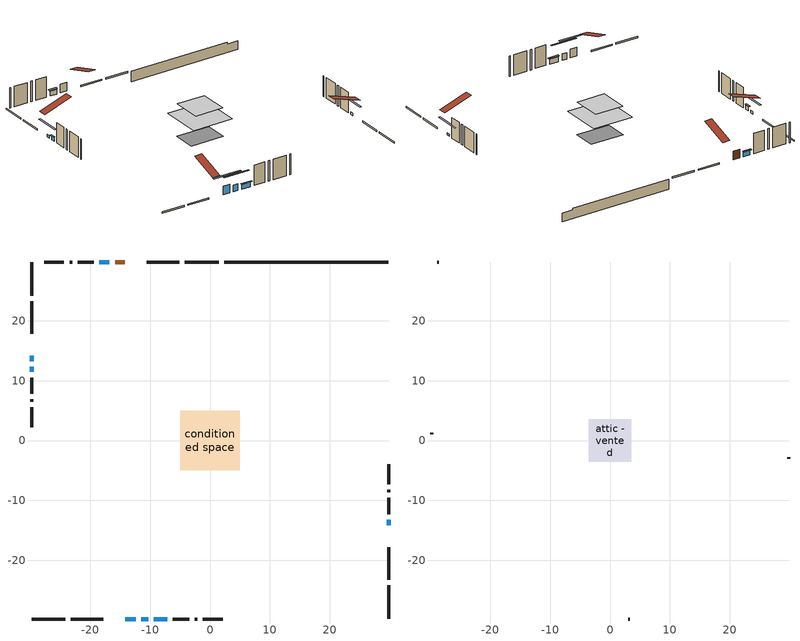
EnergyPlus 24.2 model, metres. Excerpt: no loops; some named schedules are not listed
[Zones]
conditioned space
 floor adiabatic (AdiabaticFloorConstruction): -4.97,-4.97 -4.97,4.97 4.97,4.97 4.97,-4.97 z3.05
 floor foundation (Slab1 construction): -4.11,-2.74 -4.11,2.74 4.11,2.74 4.11,-2.74 z-1.83
 wall outside (RimJoist1 construction): 1.46,29.82 -4.2,29.82 / -29.82,-29.82 -24.16,-29.82 / -29.82,29.82 -29.82,24.16 / 29.82,-29.82 29.82,-24.16 z0.61:0.91
 wall outside (RimJoist2 construction): -5.13,29.82 -10.54,29.82 / -23.23,-29.82 -17.82,-29.82 / -29.82,23.23 -29.82,17.82 / 29.82,-23.23 29.82,-17.82 z0.61:0.91
 wall outside (AdiabaticWallConstruction 1): -14.21,29.82 -15.87,29.82 z0.61:2.64
 wall outside (AdiabaticWallConstruction): -14.15,-29.82 -12.42,-29.82 z0.61:2.64; -29.82,14.15 -29.82,13.24 / 29.82,-14.15 29.82,-13.24 z0.61:1.17; -11.5,-29.82 -10.35,-29.82 z0.61:2.16; -16.8,29.82 -18.47,29.82 / -9.42,-29.82 -7.14,-29.82 z0.61:1.75; -29.82,12.31 -29.82,11.45 z0.61:1.55
 wall outside (Wall1 construction): -19.4,29.82 -22.12,29.82 / -6.21,-29.82 -3.49,-29.82 / -29.82,10.52 -29.82,7.8 / 29.82,-12.31 29.82,-9.59 z0.61:5.49
 wall outside (Wall2 construction): -23.05,29.82 -23.47,29.82 / -2.56,-29.82 -2.14,-29.82 / -29.82,6.87 -29.82,6.45 / 29.82,-8.66 29.82,-8.24 z0.61:5.49
 wall outside (Wall3 construction): -24.4,29.82 -27.71,29.82 / -1.21,-29.82 2.1,-29.82 / -29.82,5.52 -29.82,2.21 / 29.82,-7.31 29.82,-4 z0.61:5.49
 wall foundation (FoundationWall1 construction): 2.39,29.82,-1.83 2.39,29.82,0.61 27.08,29.82,0.61 27.08,29.82,0.24 29.82,29.82,0.24 29.82,29.82,-1.83
 window (WindowConstruction): -14.15,-29.82 -12.42,-29.82 z0.61:2.64
 window (WindowConstruction 6): -29.82,14.15 -29.82,13.24 z0.61:1.17
 window (WindowConstruction 1): -11.5,-29.82 -10.35,-29.82 z0.61:2.16
 window (WindowConstruction 2): -16.8,29.82 -18.47,29.82 z0.61:1.75
 window (WindowConstruction 3): -9.42,-29.82 -7.14,-29.82 z0.61:1.75
 window (WindowConstruction 4): -29.82,12.31 -29.82,11.45 z0.61:1.55
 window (WindowConstruction 5): 29.82,-14.15 29.82,-13.24 z0.61:1.17
 door (Door): -14.21,29.82 -15.87,29.82 z0.61:2.64
 ceiling adiabatic (AdiabaticFloorConstruction): 4.97,-4.97 4.97,4.97 -4.97,4.97 -4.97,-4.97 z3.05
attic - vented
 floor to conditioned space (Floor1 construction Reversed): -3.51,-3.51 -3.51,3.51 3.51,3.51 3.51,-3.51 z5.49
 wall outside (Wall4 construction): -28.64,29.82 -28.89,29.82 / 3.03,-29.82 3.28,-29.82 / -29.82,1.28 -29.82,1.03 / 29.82,-3.07 29.82,-2.82 z0.61:5.49
 roof outside (Roof1 construction): -13.28,29.82,5.49 -13.28,22.97,7.77 -11.47,22.97,7.77 -11.47,29.82,5.49; -15.08,-29.82,5.49 -15.08,-22.97,7.77 -16.89,-22.97,7.77 -16.89,-29.82,5.49; -29.82,15.08,5.49 -22.97,15.08,7.77 -22.97,16.89,7.77 -29.82,16.89,5.49; 29.82,-15.08,5.49 22.97,-15.08,7.77 22.97,-16.89,7.77 29.82,-16.89,5.49
shading: -9.79,-29.82 -16.79,-29.82 -16.79,-30.23 -9.79,-30.23 z5.28; -29.82,10.6 -29.82,16.79 -30.23,16.79 -30.23,10.6 z3.81; -7.71,-29.82 -14.14,-29.82 -14.14,-30.23 -7.71,-30.23 z4.8; -18.67,29.82 -16.6,29.82 -16.6,30.23 -18.67,30.23 z1.95; -6.94,-29.82 -9.62,-29.82 -9.62,-30.23 -6.94,-30.23 z1.95; -29.82,11.25 -29.82,12.51 -30.23,12.51 -30.23,11.25 z1.75; 29.82,-10.6 29.82,-16.79 30.23,-16.79 30.23,-10.6 z3.81
[Building]
Building 1: Terrain=Suburbs
[Site:Location]
London AP_ON: Latitude {deg}=43.03; Longitude {deg}=-81.15; Time Zone {hr}=-5; Elevation {m}=278; Keep Site Location Information=Yes
[Site:GroundTemperature:Shallow]
3.98693, 1.93205, 1.76749, 2.74264, 6.6573, 10.5537, 13.9317, 16.0716, 16.2534, 14.513, 11.2211, 7.44421
[Site:WaterMainsTemperature]
Calculation Method=Schedule; Temperature Schedule=mains temperature schedule
[Material] Roughness=Rough; Thermal Absorptance=0.9
Name | Thickness {m} | Conductivity {W/m-K} | Density {kg/m3} | Specific Heat {J/kg-K} | Solar Absorptance | Visible Absorptance
asphalt or fiberglass shingles | 0.00635 | 0.162714 | 1121.4 | 1465.45 | 0.4 | 0.4
ceiling loosefill ins | 0.169333 | 0.0480833 | 16.02 | 1046.75 | 0.7 | 0.7
ceiling stud and cavity | 0.1397 | 1.13333 | 65.682 | 1177.47 | 0.7 | 0.7
concrete 4.0 in. | 0.1016 | 1.803125 | 2242.8 | 837.4 | 0.7 | 0.7
concrete 8.0 in. | 0.2032 | 1.803125 | 2242.8 | 837.4 | 0.7 | 0.7
door material | 0.04445 | 0.053851 | 512.64 | 1214.23 | 0.7 | 0.7
exterior vertical ins | 0.0460229 | 0.029427 | 32.04 | 1214.23 | 0.7 | 0.7
floor covering | 0.0127 | 0.0433444 | 54.468 | 1339.84 | 0.6 | 0.6
floor rigid ins; wall rigid ins | 0.512978 | 0.029427 | 32.04 | 1214.23 | 0.7 | 0.7
floor stud and cavity | 0.1397 | 1.75129 | 37.0049 | 1207.88 | 0.7 | 0.7
furniture material conditioned space 1 | 0.1524 | 0.115458 | 640.8 | 1214.23 | 0.6 | 0.6
gypsum board | 0.0127 | 0.160291 | 801 | 837.4 | 0.6 | 0.6
gypsum board 1 | 0.0127 | 0.160291 | 801 | 837.4 | 0.7 | 0.7
osb sheathing 0.5 in. | 0.0127 | 0.115458 | 512.64 | 1214.23 | 0.7 | 0.7
osb sheathing 0.75 in. | 0.01905 | 0.115458 | 512.64 | 1214.23 | 0.7 | 0.7
osb sheathing 2.0 in. | 0.0508 | 0.115458 | 512.64 | 1214.23 | 0.7 | 0.7
rim joist rigid ins | 0.051816 | 0.029427 | 32.04 | 1214.23 | 0.7 | 0.7
rim joist stud and cavity | 0.0508 | 0.0472502 | 125.044 | 1163.47 | 0.6 | 0.6
rim joist stud and cavity 1 | 0.0508 | 0.040317 | 125.044 | 1163.47 | 0.6 | 0.6
wall stud and cavity | 0.1397 | 0.0951301 | 139.0536 | 1170.24 | 0.7 | 0.7
wall stud and cavity 1 | 0.1397 | 0.14244 | 139.0536 | 1170.24 | 0.7 | 0.7
wall stud and cavity 2 | 0.1397 | 0.094676 | 139.0536 | 1170.24 | 0.7 | 0.7
wall stud and cavity 3 | 0.0889 | 6.1454 | 50.32683 | 1063.81 | 0.6 | 0.6
wall stud and cavity 4 | 0.0889 | 0.380278 | 52.3479 | 1209.89 | 0.7 | 0.7
wall stud and cavity 5 | 0.0889 | 0.391764 | 83.0341 | 1211.67 | 0.7 | 0.7
wood siding | 0.0254 | 0.102417 | 544.68 | 1172.36 | 0.4 | 0.4
wood siding 1 | 0.00254 | 0.102417 | 544.68 | 1172.36 | 0.4 | 0.4
wood siding 2; wood siding 3; wood siding 4 | 0.0254 | 0.102417 | 544.68 | 1172.36 | 0.7 | 0.7
[WindowMaterial:SimpleGlazingSystem]
Name | U-Factor {W/m2-K} | Solar Heat Gain Coefficient
WindowMaterial | 2.929848 | 0.63
WindowMaterial 1 | 2.96619 | 0.58
WindowMaterial 2 | 2.99742 | 0.51
WindowMaterial 3 | 2.99401 | 0.55
WindowMaterial 4 | 2.96903 | 0.55
WindowMaterial 5 | 3.04227 | 0.45
WindowMaterial 6 | 3.003662 | 0.49
[Construction]
AdiabaticFloorConstruction: floor stud and cavity, floor rigid ins, osb sheathing 0.75 in., floor covering
AdiabaticWallConstruction: wood siding 3, wall rigid ins, wall stud and cavity 4, gypsum board
AdiabaticWallConstruction 1: wood siding 4, wall rigid ins, wall stud and cavity 4, gypsum board
Door: door material
Floor1 construction Reversed: gypsum board, ceiling stud and cavity, ceiling loosefill ins
FoundationWall1 construction: concrete 8.0 in., gypsum board 1
furniture construction conditioned space 1: furniture material conditioned space 1
PartitionWallConstruction: gypsum board, wall stud and cavity 5, gypsum board
RimJoist1 construction: wood siding 2, rim joist rigid ins, osb sheathing 2.0 in., rim joist stud and cavity
RimJoist2 construction: wood siding 2, rim joist rigid ins, osb sheathing 2.0 in., rim joist stud and cavity 1
Roof1 construction: asphalt or fiberglass shingles
Slab1 construction: concrete 4.0 in.
Wall1 construction: wood siding, osb sheathing 0.5 in., wall stud and cavity, gypsum board
Wall2 construction: wood siding, osb sheathing 0.5 in., wall stud and cavity 1, gypsum board
Wall3 construction: wood siding, osb sheathing 0.5 in., wall stud and cavity 2, gypsum board
Wall4 construction: wood siding 1, wall stud and cavity 3
WindowConstruction: WindowMaterial
WindowConstruction 1: WindowMaterial 1
WindowConstruction 2: WindowMaterial 2
WindowConstruction 3: WindowMaterial 3
WindowConstruction 4: WindowMaterial 4
WindowConstruction 5: WindowMaterial 5
WindowConstruction 6: WindowMaterial 6
[Zone] Multiplier=1; Part of Total Floor Area=Yes
Name | Volume {m3}
attic - vented | 18.3106
conditioned space | 372.8
[Space]
Name | Zone | Volume {m3}
attic - vented 1 | attic - vented | 18.3106
conditioned space 1 | conditioned space | 372.8
[ZoneInfiltration:EffectiveLeakageArea]
infil attic - vented 1: Zone or Space=attic - vented 1; Schedule=Always On Discrete; Effective Air Leakage Area {cm2}=2156.51; Stack Coefficient=0.000497838; Wind Coefficient=1.50752e-05
[ZoneMixing]
whole house fan mix: Zone or Space=attic - vented; Schedule=Always On Continuous; Design Flow Rate Calculation Method=Flow/Zone; Design Flow Rate {m3/s}=0; Source Zone or Space=conditioned space
[SurfaceProperty:ExposedFoundationPerimeter]
Slab1: Exposed Perimeter Calculation Method=TotalExposedPerimeter; Total Exposed Perimeter {m}=27.431
[InternalMass] Zone or ZoneList=conditioned space; Space or SpaceList=conditioned space 1
Name | Construction | Surface Area {m2}
furniture mass conditioned space 1 | furniture construction conditioned space 1 | 57.5999
partition wall mass | PartitionWallConstruction | 144
[Lights]
interior lighting: Zone or ZoneList or Space or SpaceList=conditioned space 1; Schedule=interior lighting schedule; Design Level Calculation Method=LightingLevel; Lighting Level {W}=343.2; Return Air Fraction=0; Fraction Radiant=0.6; Fraction Visible=0.2; Fraction Replaceable=1
[People]
occupants: Zone or ZoneList or Space or SpaceList=conditioned space 1; Number of People Schedule=occupants schedule; Number of People Calculation Method=People; Number of People=3; Fraction Radiant=0.314171; Sensible Heat Fraction=0.56303; Activity Level Schedule=occupants activity schedule; Carbon Dioxide Generation Rate {m3/s-W}=0; Enable ASHRAE 55 Comfort Warnings=No; Mean Radiant Temperature Calculation Type=EnclosureAveraged
[ElectricEquipment] Zone or ZoneList or Space or SpaceList=conditioned space 1; Design Level Calculation Method=EquipmentLevel
Name | Schedule | Design Level {W} | Fraction Latent | Fraction Radiant | Fraction Lost
clothes dryer | clothes dryer schedule | 140.772 | 0.015 | 0.081 | 0.85
clothes washer | clothes washer schedule | 32.1985 | 0.03 | 0.162 | 0.7
cooking range | cooking range schedule | 215.147 | 0.08 | 0.432 | 0.2
dishwasher | dishwasher schedule | 66.8632 | 0.3 | 0.18 | 0.4
fridge | fridge schedule | 72.9452 | 0 | 0.6 | 0
mech vent house fan | mech vent house fan schedule | 0.95 | 0 | 0 | 1
mech vent house fan cfis | mech vent house fan cfis schedule | 0 | 0 | 0 | 0
misc plug loads | misc plug loads schedule | 494.7 | 0.045 | 0.513 | 0.1
whole house fan | Always On Discrete | 0 | 0 | 0 | 1
[OtherEquipment] Zone or ZoneList or Space or SpaceList=conditioned space 1; Design Level Calculation Method=EquipmentLevel
Name | Fuel Type | Schedule | Design Level {W} | Fraction Latent | Fraction Radiant | Fraction Lost
clothes dryer 1 | Electricity | clothes dryer schedule | 0 | 0.015 | 0.081 | 0.85
cooking range 1 | Electricity | cooking range schedule | 0 | 0.08 | 0.432 | 0.2
general water use latent | None | general water use schedule | 62.594 | 1 | 0 | 0
general water use sensible | None | general water use schedule | -61.6891 | 0 | 0.6 | 0
mech vent house fan latent load | None | Always On Discrete | 0 | 1 | 0 | 0
mech vent house fan sensible load | None | Always On Discrete | 0 | 0 | 0 | 0
water heater energy adjustment1 | NaturalGas | Always On Discrete | 0.01 | 0 | 0 | 1
[ZoneInfiltration:DesignFlowRate] Zone or ZoneList or Space or SpaceList=conditioned space 1; Schedule=Always On Discrete; Design Flow Rate Calculation Method=Flow/Zone; Design Flow Rate {m3/s}=0
infil flow; natural vent flow; whole house fan flow
[AvailabilityManager:Scheduled]
central ac and furnace airloop Availability Manager: Schedule=Always On Discrete
[Foundation:Kiva]
Foundation Kiva 1: Initial Indoor Air Temperature {C}=18; Wall Height Above Grade {m}=0.609996; Wall Depth Below Slab {m}=0.2032; Custom Block Material Name 1=exterior vertical ins; Custom Block Depth 1 {m}=2.43998; Custom Block X Position 1 {m}=0.2159; Custom Block Z Position 1 {m}=0
[Foundation:Kiva:Settings]
Soil Conductivity {W/m-K}=0.849921; Soil Density {kg/m3}=1842.3; Soil Specific Heat {J/kg-K}=418.7; Ground Solar Absorptivity=0.9; Ground Thermal Absorptivity=0.9; Ground Surface Roughness {m}=0.03; Far-Field Width {m}=40; Deep-Ground Boundary Condition=ZeroFlux; Deep-Ground Depth {m}=40; Minimum Cell Dimension {m}=0.2; Maximum Cell Growth Coefficient=3; Simulation Timestep=Timestep
[Exterior:Lights]
exterior lighting: Schedule=exterior lighting schedule; Design Level {W}=75.6
[EnergyManagementSystem:GlobalVariable]
central_ac_and_furnace_airloop_Fan_RTF
infil_program_Qfan
infil_program_Qinf
natural_vent_program_Qnv
natural_vent_program_Qwhf
[EnergyManagementSystem:Sensor]
Name | Output:Variable or Output:Meter Index Key | Output:Variable or Output:Meter
airflow_gain | infil flow | Infiltration Sensible Heat Gain Energy
airflow_gain_1 | natural vent flow | Infiltration Sensible Heat Gain Energy
airflow_gain_2 | whole house fan flow | Infiltration Sensible Heat Gain Energy
airflow_loss | infil flow | Infiltration Sensible Heat Loss Energy
airflow_loss_1 | natural vent flow | Infiltration Sensible Heat Loss Energy
airflow_loss_2 | whole house fan flow | Infiltration Sensible Heat Loss Energy
clg_load_cond |  | Cooling:EnergyTransfer:Zone:CONDITIONED SPACE
clg_sp_s; clg_sp_s_1 | cooling setpoint | Schedule Value
clothes_dryer_exhaust_0_sch_s | clothes dryer exhaust 0 schedule | Schedule Value
cool_season | cooling season schedule | Schedule Value
htg_load_cond |  | Heating:EnergyTransfer:Zone:CONDITIONED SPACE
htg_sp_s; htg_sp_s_1 | heating setpoint | Schedule Value
ig_ee_conv | clothes dryer | Electric Equipment Convective Heating Energy
ig_ee_conv_2 | cooking range | Electric Equipment Convective Heating Energy
ig_ee_conv_4 | fridge | Electric Equipment Convective Heating Energy
ig_ee_conv_5 | misc plug loads | Electric Equipment Convective Heating Energy
ig_ee_conv_6 | whole house fan | Electric Equipment Convective Heating Energy
ig_ee_rad | clothes dryer | Electric Equipment Radiant Heating Energy
ig_ee_rad_2 | cooking range | Electric Equipment Radiant Heating Energy
ig_ee_rad_4 | fridge | Electric Equipment Radiant Heating Energy
ig_ee_rad_5 | misc plug loads | Electric Equipment Radiant Heating Energy
ig_ee_rad_6 | whole house fan | Electric Equipment Radiant Heating Energy
ig_lgt_conv | interior lighting | Lights Convective Heating Energy
ig_lgt_rad | interior lighting | Lights Radiant Heating Energy
ig_lgt_vis | interior lighting | Lights Visible Radiation Heating Energy
ig_oe_conv | clothes dryer 1 | Other Equipment Convective Heating Energy
ig_oe_conv_1 | cooking range 1 | Other Equipment Convective Heating Energy
ig_oe_conv_2 | general water use latent | Other Equipment Convective Heating Energy
ig_oe_conv_3 | general water use sensible | Other Equipment Convective Heating Energy
ig_oe_conv_4 | water heater energy adjustment1 | Other Equipment Convective Heating Energy
ig_oe_rad | clothes dryer 1 | Other Equipment Radiant Heating Energy
ig_oe_rad_1 | cooking range 1 | Other Equipment Radiant Heating Energy
ig_oe_rad_2 | general water use latent | Other Equipment Radiant Heating Energy
ig_oe_rad_3 | general water use sensible | Other Equipment Radiant Heating Energy
ig_oe_rad_4 | water heater energy adjustment1 | Other Equipment Radiant Heating Energy
ig_ppl_conv | occupants | People Convective Heating Energy
ig_ppl_rad | occupants | People Radiant Heating Energy
im_conv | furniture mass conditioned space 1 | Surface Inside Face Convection Heat Gain Energy
im_conv_1 | partition wall mass | Surface Inside Face Convection Heat Gain Energy
im_ig | furniture mass conditioned space 1 | Surface Inside Face Internal Gains Radiation Heat Gain Energy
im_ig_1 | partition wall mass | Surface Inside Face Internal Gains Radiation Heat Gain Energy
im_lgt | furniture mass conditioned space 1 | Surface Inside Face Lights Radiation Heat Gain Energy
im_lgt_1 | partition wall mass | Surface Inside Face Lights Radiation Heat Gain Energy
im_sol | furniture mass conditioned space 1 | Surface Inside Face Solar Radiation Heat Gain Energy
im_sol_1 | partition wall mass | Surface Inside Face Solar Radiation Heat Gain Energy
im_surf | furniture mass conditioned space 1 | Surface Inside Face Net Surface Thermal Radiation Heat Gain Energy
im_surf_1 | partition wall mass | Surface Inside Face Net Surface Thermal Radiation Heat Gain Energy
mv_conv | mech vent house fan | Electric Equipment Convective Heating Energy
mv_conv_1 | mech vent house fan cfis | Electric Equipment Convective Heating Energy
mv_conv_2 | mech vent house fan latent load | Other Equipment Convective Heating Energy
mv_conv_3 | mech vent house fan sensible load | Other Equipment Convective Heating Energy
mv_rad | mech vent house fan | Electric Equipment Radiant Heating Energy
mv_rad_1 | mech vent house fan cfis | Electric Equipment Radiant Heating Energy
mv_rad_2 | mech vent house fan latent load | Other Equipment Radiant Heating Energy
mv_rad_3 | mech vent house fan sensible load | Other Equipment Radiant Heating Energy
natural_vent_s | natural vent schedule | Schedule Value
out_pb_s |  | Site Outdoor Air Barometric Pressure
out_wt_s |  | Site Outdoor Air Humidity Ratio
site_vw_s |  | Site Wind Speed
ss_back_out | Window1 | Surface Window Shortwave from Zone Back Out Window Heat Transfer Rate
ss_back_out_1 | Window10 | Surface Window Shortwave from Zone Back Out Window Heat Transfer Rate
ss_back_out_2 | Window2 | Surface Window Shortwave from Zone Back Out Window Heat Transfer Rate
ss_back_out_3 | Window3 | Surface Window Shortwave from Zone Back Out Window Heat Transfer Rate
ss_back_out_4 | Window6 | Surface Window Shortwave from Zone Back Out Window Heat Transfer Rate
ss_back_out_5 | Window8 | Surface Window Shortwave from Zone Back Out Window Heat Transfer Rate
ss_back_out_6 | Window9 | Surface Window Shortwave from Zone Back Out Window Heat Transfer Rate
ss_conv | Door1 | Surface Inside Face Convection Heat Gain Energy
ss_conv_1 | Window1 | Surface Inside Face Convection Heat Gain Energy
ss_conv_2 | Window10 | Surface Inside Face Convection Heat Gain Energy
ss_conv_3 | Window2 | Surface Inside Face Convection Heat Gain Energy
ss_conv_4 | Window3 | Surface Inside Face Convection Heat Gain Energy
ss_conv_5 | Window6 | Surface Inside Face Convection Heat Gain Energy
ss_conv_6 | Window8 | Surface Inside Face Convection Heat Gain Energy
ss_conv_7 | Window9 | Surface Inside Face Convection Heat Gain Energy
ss_ig | Door1 | Surface Inside Face Internal Gains Radiation Heat Gain Energy
ss_ig_1 | Window1 | Surface Inside Face Internal Gains Radiation Heat Gain Energy
ss_ig_2 | Window10 | Surface Inside Face Internal Gains Radiation Heat Gain Energy
ss_ig_3 | Window2 | Surface Inside Face Internal Gains Radiation Heat Gain Energy
ss_ig_4 | Window3 | Surface Inside Face Internal Gains Radiation Heat Gain Energy
ss_ig_5 | Window6 | Surface Inside Face Internal Gains Radiation Heat Gain Energy
ss_ig_6 | Window8 | Surface Inside Face Internal Gains Radiation Heat Gain Energy
ss_ig_7 | Window9 | Surface Inside Face Internal Gains Radiation Heat Gain Energy
ss_lgt | Door1 | Surface Inside Face Lights Radiation Heat Gain Energy
ss_sol | Door1 | Surface Inside Face Solar Radiation Heat Gain Energy
ss_surf | Door1 | Surface Inside Face Net Surface Thermal Radiation Heat Gain Energy
ss_surf_1 | Window1 | Surface Inside Face Net Surface Thermal Radiation Heat Gain Energy
ss_surf_2 | Window10 | Surface Inside Face Net Surface Thermal Radiation Heat Gain Energy
ss_surf_3 | Window2 | Surface Inside Face Net Surface Thermal Radiation Heat Gain Energy
ss_surf_4 | Window3 | Surface Inside Face Net Surface Thermal Radiation Heat Gain Energy
ss_surf_5 | Window6 | Surface Inside Face Net Surface Thermal Radiation Heat Gain Energy
ss_surf_6 | Window8 | Surface Inside Face Net Surface Thermal Radiation Heat Gain Energy
ss_surf_7 | Window9 | Surface Inside Face Net Surface Thermal Radiation Heat Gain Energy
ss_trans_in | Window1 | Surface Window Transmitted Solar Radiation Rate
ss_trans_in_1 | Window10 | Surface Window Transmitted Solar Radiation Rate
ss_trans_in_2 | Window2 | Surface Window Transmitted Solar Radiation Rate
ss_trans_in_3 | Window3 | Surface Window Transmitted Solar Radiation Rate
ss_trans_in_4 | Window6 | Surface Window Transmitted Solar Radiation Rate
ss_trans_in_5 | Window8 | Surface Window Transmitted Solar Radiation Rate
ss_trans_in_6 | Window9 | Surface Window Transmitted Solar Radiation Rate
ss_trans_out | Window1 | Surface Inside Face Initial Transmitted Diffuse Transmitted Out Window Solar Radiation Rate
ss_trans_out_1 | Window10 | Surface Inside Face Initial Transmitted Diffuse Transmitted Out Window Solar Radiation Rate
ss_trans_out_2 | Window2 | Surface Inside Face Initial Transmitted Diffuse Transmitted Out Window Solar Radiation Rate
ss_trans_out_3 | Window3 | Surface Inside Face Initial Transmitted Diffuse Transmitted Out Window Solar Radiation Rate
ss_trans_out_4 | Window6 | Surface Inside Face Initial Transmitted Diffuse Transmitted Out Window Solar Radiation Rate
ss_trans_out_5 | Window8 | Surface Inside Face Initial Transmitted Diffuse Transmitted Out Window Solar Radiation Rate
ss_trans_out_6 | Window9 | Surface Inside Face Initial Transmitted Diffuse Transmitted Out Window Solar Radiation Rate
s_conv | Floor1 | Surface Inside Face Convection Heat Gain Energy
s_conv_1 | FoundationWall1 | Surface Inside Face Convection Heat Gain Energy
s_conv_10 | RimJoist2:270 | Surface Inside Face Convection Heat Gain Energy
s_conv_11 | RimJoist2:90 | Surface Inside Face Convection Heat Gain Energy
s_conv_12 | Slab1 | Surface Inside Face Convection Heat Gain Energy
s_conv_13 | Wall1:0 | Surface Inside Face Convection Heat Gain Energy
s_conv_14 | Wall1:180 | Surface Inside Face Convection Heat Gain Energy
s_conv_15 | Wall1:270 | Surface Inside Face Convection Heat Gain Energy
s_conv_16 | Wall1:90 | Surface Inside Face Convection Heat Gain Energy
s_conv_17 | Wall2:0 | Surface Inside Face Convection Heat Gain Energy
s_conv_18 | Wall2:180 | Surface Inside Face Convection Heat Gain Energy
s_conv_19 | Wall2:270 | Surface Inside Face Convection Heat Gain Energy
s_conv_2 | inferred conditioned ceiling | Surface Inside Face Convection Heat Gain Energy
s_conv_20 | Wall2:90 | Surface Inside Face Convection Heat Gain Energy
s_conv_21 | Wall3:0 | Surface Inside Face Convection Heat Gain Energy
s_conv_22 | Wall3:180 | Surface Inside Face Convection Heat Gain Energy
s_conv_23 | Wall3:270 | Surface Inside Face Convection Heat Gain Energy
s_conv_24 | Wall3:90 | Surface Inside Face Convection Heat Gain Energy
s_conv_3 | inferred conditioned floor | Surface Inside Face Convection Heat Gain Energy
s_conv_4 | RimJoist1:0 | Surface Inside Face Convection Heat Gain Energy
s_conv_5 | RimJoist1:180 | Surface Inside Face Convection Heat Gain Energy
s_conv_6 | RimJoist1:270 | Surface Inside Face Convection Heat Gain Energy
s_conv_7 | RimJoist1:90 | Surface Inside Face Convection Heat Gain Energy
s_conv_8 | RimJoist2:0 | Surface Inside Face Convection Heat Gain Energy
s_conv_9 | RimJoist2:180 | Surface Inside Face Convection Heat Gain Energy
s_ig | Floor1 | Surface Inside Face Internal Gains Radiation Heat Gain Energy
s_ig_1 | FoundationWall1 | Surface Inside Face Internal Gains Radiation Heat Gain Energy
s_ig_10 | RimJoist2:270 | Surface Inside Face Internal Gains Radiation Heat Gain Energy
s_ig_11 | RimJoist2:90 | Surface Inside Face Internal Gains Radiation Heat Gain Energy
s_ig_12 | Slab1 | Surface Inside Face Internal Gains Radiation Heat Gain Energy
s_ig_13 | Wall1:0 | Surface Inside Face Internal Gains Radiation Heat Gain Energy
s_ig_14 | Wall1:180 | Surface Inside Face Internal Gains Radiation Heat Gain Energy
s_ig_15 | Wall1:270 | Surface Inside Face Internal Gains Radiation Heat Gain Energy
s_ig_16 | Wall1:90 | Surface Inside Face Internal Gains Radiation Heat Gain Energy
s_ig_17 | Wall2:0 | Surface Inside Face Internal Gains Radiation Heat Gain Energy
s_ig_18 | Wall2:180 | Surface Inside Face Internal Gains Radiation Heat Gain Energy
s_ig_19 | Wall2:270 | Surface Inside Face Internal Gains Radiation Heat Gain Energy
s_ig_2 | inferred conditioned ceiling | Surface Inside Face Internal Gains Radiation Heat Gain Energy
s_ig_20 | Wall2:90 | Surface Inside Face Internal Gains Radiation Heat Gain Energy
s_ig_21 | Wall3:0 | Surface Inside Face Internal Gains Radiation Heat Gain Energy
s_ig_22 | Wall3:180 | Surface Inside Face Internal Gains Radiation Heat Gain Energy
s_ig_23 | Wall3:270 | Surface Inside Face Internal Gains Radiation Heat Gain Energy
s_ig_24 | Wall3:90 | Surface Inside Face Internal Gains Radiation Heat Gain Energy
s_ig_3 | inferred conditioned floor | Surface Inside Face Internal Gains Radiation Heat Gain Energy
s_ig_4 | RimJoist1:0 | Surface Inside Face Internal Gains Radiation Heat Gain Energy
s_ig_5 | RimJoist1:180 | Surface Inside Face Internal Gains Radiation Heat Gain Energy
s_ig_6 | RimJoist1:270 | Surface Inside Face Internal Gains Radiation Heat Gain Energy
s_ig_7 | RimJoist1:90 | Surface Inside Face Internal Gains Radiation Heat Gain Energy
s_ig_8 | RimJoist2:0 | Surface Inside Face Internal Gains Radiation Heat Gain Energy
s_ig_9 | RimJoist2:180 | Surface Inside Face Internal Gains Radiation Heat Gain Energy
s_lgt | Floor1 | Surface Inside Face Lights Radiation Heat Gain Energy
s_lgt_1 | FoundationWall1 | Surface Inside Face Lights Radiation Heat Gain Energy
